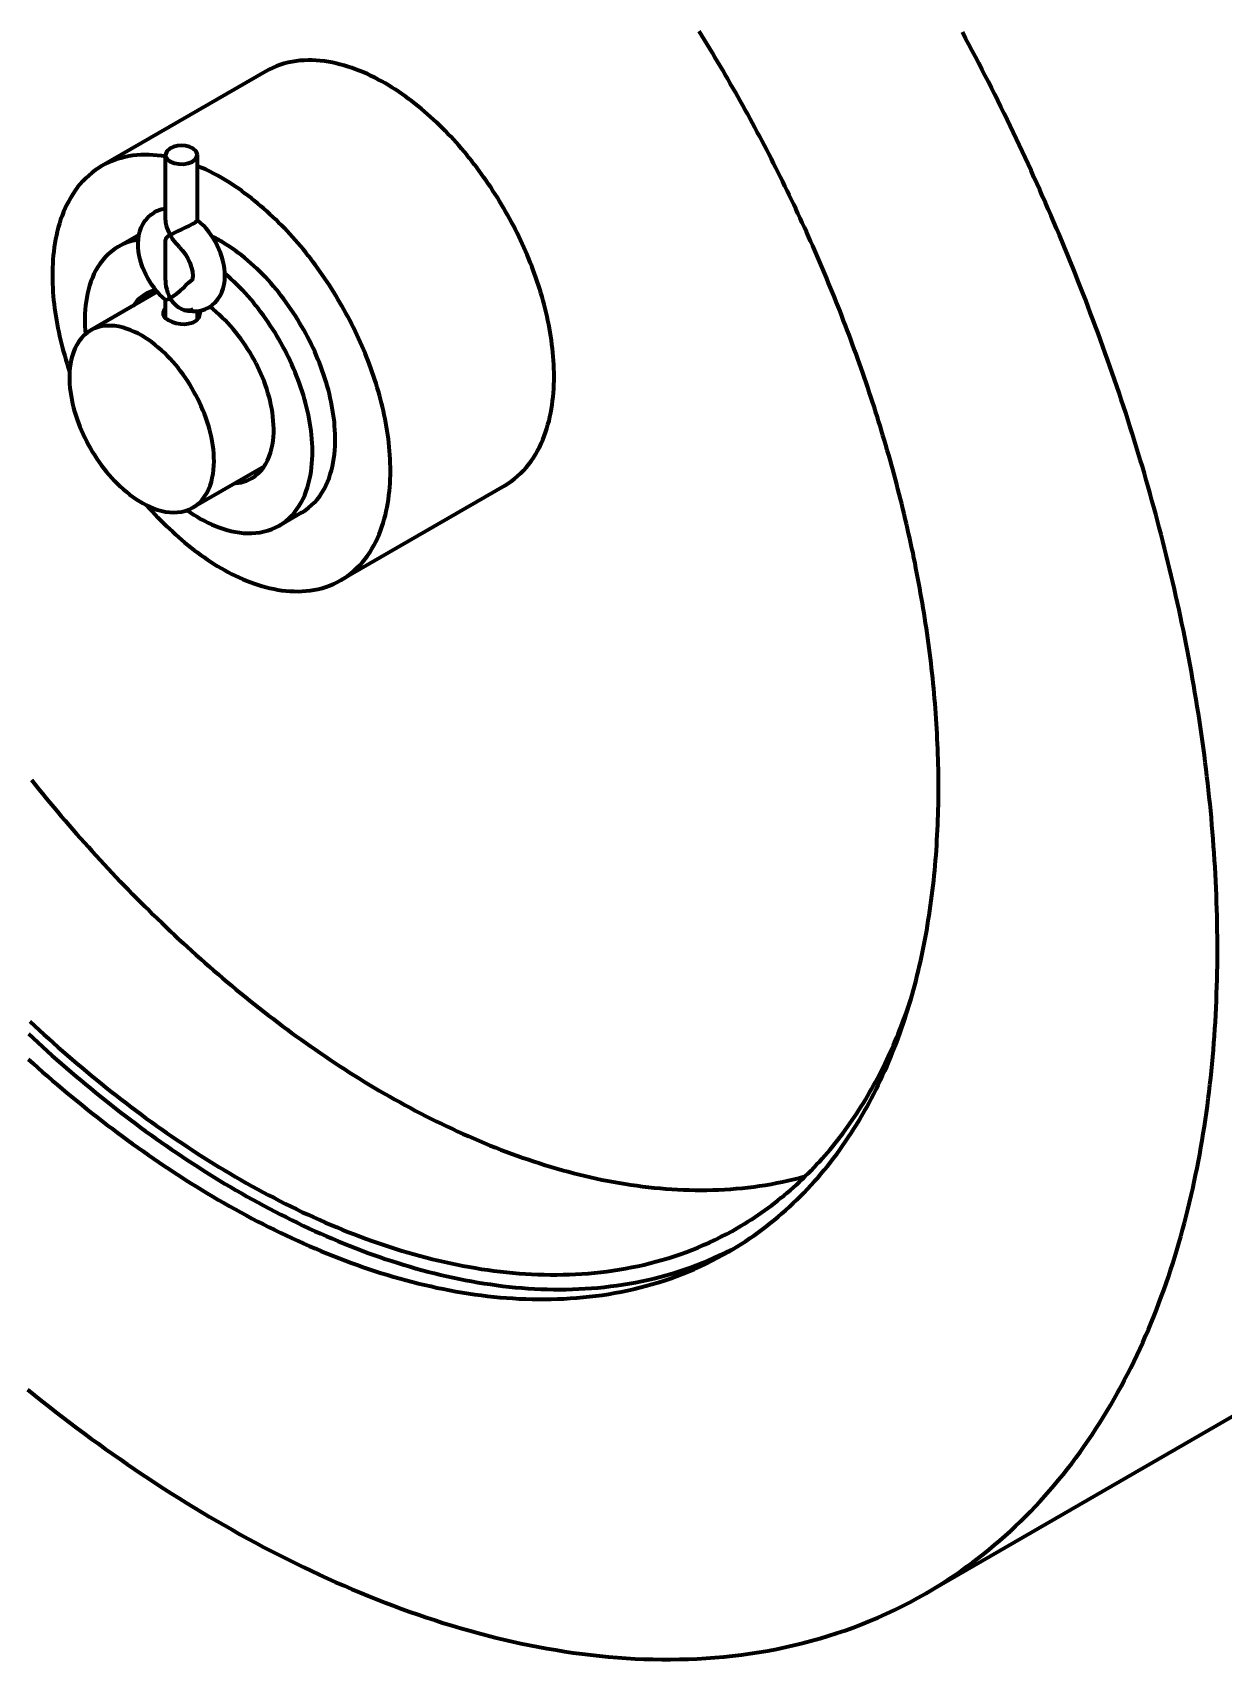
# Model space of a CAD drawing. Header units: millimetres. Extents: x 0 to 2382, y 0 to 420.
# Drawn here: x 293.35 to 308.15, y 57.89 to 78.1 of the extents above; entities that cross this region are included whole.
import ezdxf

# ---------------------------------------------------------------- set-up
doc = ezdxf.new("R2010")
doc.units = ezdxf.units.MM
doc.layers.add('01-VISIBLE', color=7, linetype='CONTINUOUS', lineweight=70)

msp = doc.modelspace()

# ---------------------------------------------------------------- linework, layer by layer
at = {"layer": '01-VISIBLE'}
for p, q in [((296.247, 77.614), (294.214, 76.44)), ((295.004, 75.767), (295.004, 76.579)), ((295.404, 75.767), (295.404, 76.579)), ((294.676, 75.587), (294.416, 75.437)), ((295.004, 75.022), (295.004, 75.524)), ((294.903, 74.876), (294.074, 74.397)), ((295.004, 74.553), (295.004, 74.778)), ((295.404, 74.538), (295.404, 74.637)), ((296.231, 72.709), (295.344, 72.197)), ((299.217, 72.47), (297.184, 71.296)), ((296.699, 72.136), (296.416, 71.973)), ((308.691, 61.162), (304.449, 58.713))]:
    msp.add_line(p, q, dxfattribs=at)
for points in [[(301.999, 62.956), (302.053, 62.988), (302.107, 63.021), (302.16, 63.054), (302.213, 63.089), (302.265, 63.124), (302.316, 63.159), (302.368, 63.196), (302.418, 63.233), (302.468, 63.271), (302.518, 63.31), (302.567, 63.35), (302.615, 63.39), (302.663, 63.431), (302.71, 63.472), (302.756, 63.515), (302.802, 63.558), (302.848, 63.601), (302.892, 63.645), (302.936, 63.69), (302.98, 63.736), (303.023, 63.782), (303.065, 63.828), (303.107, 63.876), (303.147, 63.923), (303.188, 63.972), (303.227, 64.02), (303.266, 64.07), (303.305, 64.12), (303.343, 64.17), (303.38, 64.221), (303.416, 64.272), (303.452, 64.324), (303.487, 64.376), (303.522, 64.428), (303.556, 64.481), (303.589, 64.534), (303.621, 64.588), (303.653, 64.642), (303.685, 64.697), (303.716, 64.752), (303.746, 64.807), (303.775, 64.862), (303.804, 64.918), (303.833, 64.974), (303.86, 65.031), (303.888, 65.087), (303.914, 65.144), (303.94, 65.202), (303.966, 65.259), (303.99, 65.317), (304.015, 65.375), (304.038, 65.433), (304.061, 65.492), (304.084, 65.55), (304.106, 65.609), (304.127, 65.668), (304.148, 65.728), (304.169, 65.787), (304.189, 65.847), (304.208, 65.907), (304.227, 65.967), (304.245, 66.027), (304.263, 66.087), (304.28, 66.148), (304.297, 66.208), (304.313, 66.269), (304.329, 66.33), (304.344, 66.391), (304.359, 66.452), (304.373, 66.513), (304.387, 66.574), (304.4, 66.636), (304.413, 66.697), (304.426, 66.759), (304.438, 66.821), (304.449, 66.883), (304.461, 66.945), (304.471, 67.006), (304.481, 67.069), (304.491, 67.131), (304.501, 67.193), (304.51, 67.255), (304.518, 67.317), (304.526, 67.38), (304.534, 67.442), (304.541, 67.505), (304.548, 67.567), (304.555, 67.63), (304.561, 67.692), (304.567, 67.755), (304.572, 67.817), (304.577, 67.88), (304.581, 67.943), (304.586, 68.006), (304.589, 68.068), (304.593, 68.131), (304.596, 68.194), (304.599, 68.257), (304.601, 68.32), (304.603, 68.382), (304.605, 68.445), (304.606, 68.508), (304.607, 68.571), (304.608, 68.634), (304.608, 68.697), (304.608, 68.76), (304.608, 68.823), (304.607, 68.885), (304.606, 68.948), (304.605, 69.011), (304.603, 69.074), (304.601, 69.137), (304.599, 69.2), (304.596, 69.263), (304.593, 69.325), (304.59, 69.388), (304.587, 69.451), (304.583, 69.514), (304.579, 69.576), (304.574, 69.639), (304.57, 69.702), (304.565, 69.765), (304.559, 69.827), (304.554, 69.89), (304.548, 69.952), (304.542, 70.015), (304.536, 70.078), (304.529, 70.14), (304.522, 70.203), (304.515, 70.265), (304.507, 70.327), (304.499, 70.39), (304.491, 70.452), (304.483, 70.515), (304.475, 70.577), (304.466, 70.639), (304.457, 70.701), (304.447, 70.764), (304.438, 70.826), (304.428, 70.888), (304.418, 70.95), (304.407, 71.012), (304.397, 71.074), (304.386, 71.136), (304.375, 71.198), (304.364, 71.26), (304.352, 71.321), (304.34, 71.383), (304.328, 71.445), (304.316, 71.506), (304.303, 71.568), (304.291, 71.63), (304.278, 71.691), (304.264, 71.753), (304.251, 71.814), (304.237, 71.875), (304.224, 71.937), (304.209, 71.998), (304.195, 72.059), (304.18, 72.12), (304.166, 72.182), (304.151, 72.243), (304.136, 72.304), (304.12, 72.365), (304.104, 72.426), (304.089, 72.486), (304.072, 72.547), (304.056, 72.608), (304.04, 72.669), (304.023, 72.729), (304.006, 72.79), (303.989, 72.85), (303.972, 72.911), (303.954, 72.971), (303.936, 73.031), (303.918, 73.092), (303.9, 73.152), (303.882, 73.212), (303.863, 73.272), (303.845, 73.332), (303.826, 73.392), (303.807, 73.452), (303.787, 73.512), (303.768, 73.572), (303.748, 73.631), (303.728, 73.691), (303.708, 73.751), (303.688, 73.81), (303.667, 73.87), (303.646, 73.929), (303.626, 73.988), (303.605, 74.047), (303.583, 74.107), (303.562, 74.166), (303.54, 74.225), (303.518, 74.284), (303.496, 74.343), (303.474, 74.402), (303.452, 74.46), (303.429, 74.519), (303.407, 74.578), (303.384, 74.636), (303.361, 74.695), (303.337, 74.753), (303.314, 74.811), (303.29, 74.87), (303.267, 74.928), (303.243, 74.986), (303.219, 75.044), (303.194, 75.102), (303.17, 75.16), (303.145, 75.218), (303.12, 75.276), (303.095, 75.333), (303.07, 75.391), (303.045, 75.448), (303.019, 75.506), (302.993, 75.563), (302.968, 75.621), (302.941, 75.678), (302.915, 75.735), (302.889, 75.792), (302.862, 75.849), (302.836, 75.906), (302.809, 75.963), (302.782, 76.02), (302.754, 76.076), (302.727, 76.133), (302.7, 76.189), (302.672, 76.246), (302.644, 76.302), (302.616, 76.359), (302.588, 76.415), (302.559, 76.471), (302.531, 76.527), (302.502, 76.583), (302.473, 76.639), (302.444, 76.694), (302.415, 76.75), (302.386, 76.806), (302.356, 76.861), (302.327, 76.917), (302.297, 76.972), (302.267, 77.027), (302.237, 77.083), (302.206, 77.138), (302.176, 77.193), (302.145, 77.248), (302.114, 77.302), (302.084, 77.357), (302.052, 77.412), (302.021, 77.466), (301.99, 77.521), (301.958, 77.575), (301.927, 77.63), (301.895, 77.684), (301.863, 77.738), (301.83, 77.792), (301.798, 77.846), (301.766, 77.9), (301.733, 77.953), (301.7, 78.007), (301.667, 78.061), (301.634, 78.114)], [(304.449, 58.713), (304.524, 58.757), (304.599, 58.802), (304.673, 58.849), (304.746, 58.897), (304.818, 58.945), (304.89, 58.995), (304.961, 59.046), (305.031, 59.098), (305.101, 59.15), (305.17, 59.204), (305.238, 59.259), (305.305, 59.315), (305.371, 59.372), (305.437, 59.43), (305.501, 59.488), (305.565, 59.548), (305.628, 59.608), (305.69, 59.67), (305.751, 59.732), (305.812, 59.795), (305.871, 59.859), (305.93, 59.924), (305.987, 59.99), (306.044, 60.056), (306.1, 60.123), (306.155, 60.191), (306.209, 60.259), (306.263, 60.328), (306.315, 60.398), (306.367, 60.469), (306.417, 60.54), (306.467, 60.612), (306.516, 60.684), (306.564, 60.757), (306.611, 60.831), (306.657, 60.905), (306.703, 60.979), (306.747, 61.054), (306.791, 61.13), (306.833, 61.206), (306.875, 61.283), (306.916, 61.36), (306.957, 61.437), (306.996, 61.515), (307.035, 61.594), (307.072, 61.673), (307.109, 61.752), (307.145, 61.831), (307.18, 61.911), (307.215, 61.991), (307.249, 62.072), (307.282, 62.153), (307.314, 62.234), (307.345, 62.316), (307.376, 62.397), (307.405, 62.479), (307.434, 62.562), (307.463, 62.644), (307.49, 62.727), (307.517, 62.81), (307.543, 62.894), (307.569, 62.977), (307.593, 63.061), (307.617, 63.145), (307.641, 63.229), (307.663, 63.314), (307.685, 63.398), (307.706, 63.483), (307.727, 63.568), (307.747, 63.653), (307.766, 63.738), (307.785, 63.823), (307.802, 63.909), (307.82, 63.994), (307.836, 64.08), (307.853, 64.166), (307.868, 64.252), (307.883, 64.338), (307.897, 64.424), (307.911, 64.51), (307.924, 64.597), (307.936, 64.683), (307.948, 64.77), (307.959, 64.856), (307.97, 64.943), (307.98, 65.03), (307.99, 65.117), (307.999, 65.203), (308.007, 65.29), (308.015, 65.377), (308.023, 65.464), (308.029, 65.551), (308.036, 65.638), (308.042, 65.726), (308.047, 65.813), (308.052, 65.9), (308.056, 65.987), (308.06, 66.074), (308.063, 66.162), (308.066, 66.249), (308.068, 66.336), (308.07, 66.424), (308.072, 66.511), (308.073, 66.598), (308.073, 66.686), (308.073, 66.773), (308.072, 66.86), (308.071, 66.948), (308.07, 67.035), (308.068, 67.122), (308.066, 67.21), (308.063, 67.297), (308.06, 67.384), (308.056, 67.471), (308.052, 67.559), (308.048, 67.646), (308.043, 67.733), (308.038, 67.82), (308.032, 67.907), (308.026, 67.994), (308.02, 68.082), (308.013, 68.169), (308.005, 68.256), (307.998, 68.343), (307.989, 68.43), (307.981, 68.516), (307.972, 68.603), (307.963, 68.69), (307.953, 68.777), (307.943, 68.864), (307.933, 68.95), (307.922, 69.037), (307.911, 69.124), (307.899, 69.21), (307.887, 69.297), (307.875, 69.383), (307.863, 69.47), (307.85, 69.556), (307.836, 69.642), (307.823, 69.729), (307.809, 69.815), (307.794, 69.901), (307.779, 69.987), (307.764, 70.073), (307.749, 70.159), (307.733, 70.245), (307.717, 70.331), (307.701, 70.417), (307.684, 70.502), (307.667, 70.588), (307.65, 70.674), (307.632, 70.759), (307.614, 70.845), (307.596, 70.93), (307.577, 71.015), (307.558, 71.101), (307.539, 71.186), (307.519, 71.271), (307.499, 71.356), (307.479, 71.441), (307.458, 71.526), (307.438, 71.61), (307.417, 71.695), (307.395, 71.78), (307.373, 71.864), (307.351, 71.949), (307.329, 72.033), (307.306, 72.118), (307.283, 72.202), (307.26, 72.286), (307.237, 72.37), (307.213, 72.454), (307.189, 72.538), (307.165, 72.622), (307.14, 72.706), (307.115, 72.79), (307.09, 72.873), (307.064, 72.957), (307.039, 73.04), (307.013, 73.124), (306.986, 73.207), (306.96, 73.29), (306.933, 73.373), (306.906, 73.456), (306.878, 73.539), (306.851, 73.622), (306.823, 73.705), (306.795, 73.787), (306.766, 73.87), (306.737, 73.952), (306.708, 74.035), (306.679, 74.117), (306.65, 74.199), (306.62, 74.281), (306.59, 74.363), (306.56, 74.445), (306.529, 74.527), (306.498, 74.609), (306.467, 74.69), (306.436, 74.772), (306.404, 74.853), (306.372, 74.935), (306.34, 75.016), (306.308, 75.097), (306.276, 75.178), (306.243, 75.259), (306.21, 75.34), (306.176, 75.421), (306.143, 75.501), (306.109, 75.582), (306.075, 75.662), (306.041, 75.743), (306.006, 75.823), (305.972, 75.903), (305.937, 75.983), (305.901, 76.063), (305.866, 76.143), (305.83, 76.222), (305.794, 76.302), (305.758, 76.382), (305.722, 76.461), (305.685, 76.54), (305.648, 76.619), (305.611, 76.698), (305.574, 76.777), (305.536, 76.856), (305.498, 76.935), (305.46, 77.014), (305.422, 77.092), (305.384, 77.171), (305.345, 77.249), (305.306, 77.327), (305.267, 77.405), (305.227, 77.483), (305.188, 77.561), (305.148, 77.638), (305.108, 77.716), (305.068, 77.794), (305.027, 77.871), (304.986, 77.948), (304.945, 78.025), (304.904, 78.102)], [(297.732, 77.467), (297.688, 77.492), (297.643, 77.516), (297.599, 77.539), (297.553, 77.561), (297.508, 77.583), (297.461, 77.603), (297.415, 77.622), (297.368, 77.64), (297.32, 77.657), (297.273, 77.673), (297.224, 77.688), (297.176, 77.701), (297.127, 77.713), (297.078, 77.724), (297.028, 77.733), (296.978, 77.741), (296.928, 77.746), (296.878, 77.751), (296.827, 77.753), (296.777, 77.753), (296.727, 77.752), (296.676, 77.748), (296.626, 77.742), (296.577, 77.734), (296.527, 77.724), (296.478, 77.712), (296.43, 77.697), (296.383, 77.68), (296.336, 77.66), (296.291, 77.638), (296.247, 77.614)], [(299.217, 72.47), (299.259, 72.496), (299.301, 72.525), (299.341, 72.555), (299.379, 72.587), (299.416, 72.621), (299.451, 72.657), (299.485, 72.695), (299.516, 72.734), (299.546, 72.774), (299.575, 72.816), (299.601, 72.858), (299.626, 72.902), (299.649, 72.946), (299.671, 72.992), (299.691, 73.038), (299.709, 73.085), (299.726, 73.132), (299.742, 73.18), (299.756, 73.228), (299.769, 73.277), (299.78, 73.325), (299.79, 73.375), (299.799, 73.424), (299.807, 73.474), (299.814, 73.524), (299.819, 73.573), (299.824, 73.624), (299.827, 73.674), (299.83, 73.724), (299.831, 73.774), (299.832, 73.824), (299.831, 73.875), (299.83, 73.925), (299.828, 73.975), (299.825, 74.025), (299.821, 74.075), (299.817, 74.125), (299.812, 74.175), (299.806, 74.225), (299.799, 74.275), (299.792, 74.325), (299.783, 74.374), (299.775, 74.424), (299.765, 74.473), (299.755, 74.522), (299.744, 74.571), (299.733, 74.62), (299.721, 74.669), (299.709, 74.718), (299.696, 74.766), (299.682, 74.815), (299.668, 74.863), (299.653, 74.911), (299.638, 74.959), (299.622, 75.006), (299.606, 75.054), (299.589, 75.101), (299.572, 75.148), (299.554, 75.195), (299.535, 75.242), (299.517, 75.289), (299.497, 75.335), (299.478, 75.381), (299.457, 75.427), (299.437, 75.473), (299.416, 75.519), (299.394, 75.564), (299.372, 75.609), (299.349, 75.654), (299.326, 75.699), (299.303, 75.743), (299.279, 75.788), (299.255, 75.832), (299.23, 75.875), (299.205, 75.919), (299.18, 75.962), (299.154, 76.005), (299.127, 76.048), (299.101, 76.09), (299.073, 76.133), (299.046, 76.175), (299.018, 76.216), (298.989, 76.258), (298.961, 76.299), (298.931, 76.34), (298.902, 76.38), (298.872, 76.421), (298.841, 76.46), (298.81, 76.5), (298.779, 76.539), (298.747, 76.578), (298.715, 76.617), (298.682, 76.655), (298.649, 76.693), (298.616, 76.731), (298.582, 76.768), (298.548, 76.805), (298.514, 76.841), (298.479, 76.877), (298.443, 76.913), (298.407, 76.948), (298.371, 76.983), (298.334, 77.017), (298.297, 77.051), (298.26, 77.084), (298.222, 77.117), (298.183, 77.15), (298.144, 77.181), (298.105, 77.213), (298.065, 77.244), (298.025, 77.274), (297.985, 77.303), (297.943, 77.332), (297.902, 77.361), (297.86, 77.388), (297.818, 77.415), (297.775, 77.442), (297.732, 77.467)], [(295.004, 76.558), (294.953, 76.566), (294.903, 76.572), (294.852, 76.576), (294.801, 76.579), (294.75, 76.58), (294.699, 76.578), (294.648, 76.575), (294.598, 76.569), (294.547, 76.561), (294.497, 76.551), (294.448, 76.539), (294.399, 76.524), (294.351, 76.506), (294.304, 76.487), (294.258, 76.465), (294.214, 76.44)], [(295.404, 76.579), (295.387, 76.626), (295.349, 76.659), (295.303, 76.679), (295.254, 76.691), (295.204, 76.695), (295.153, 76.691), (295.104, 76.679), (295.058, 76.659), (295.021, 76.626), (295.004, 76.579)], [(295.004, 76.579), (295.006, 76.562), (295.012, 76.545), (295.022, 76.531), (295.034, 76.518), (295.047, 76.507), (295.062, 76.497)], [(295.062, 76.497), (295.115, 76.476), (295.171, 76.465), (295.228, 76.464), (295.284, 76.473), (295.337, 76.493), (295.383, 76.527), (295.404, 76.579)], [(294.214, 76.44), (294.171, 76.414), (294.129, 76.386), (294.089, 76.355), (294.05, 76.322), (294.013, 76.288), (293.978, 76.252), (293.944, 76.214), (293.912, 76.175), (293.882, 76.134), (293.854, 76.092), (293.827, 76.049), (293.802, 76.005), (293.779, 75.961), (293.758, 75.915), (293.738, 75.869), (293.719, 75.821), (293.702, 75.774), (293.687, 75.726), (293.673, 75.677), (293.66, 75.628), (293.649, 75.579), (293.639, 75.53), (293.63, 75.48), (293.622, 75.43), (293.616, 75.38), (293.61, 75.33), (293.606, 75.279), (293.603, 75.229), (293.6, 75.178), (293.599, 75.128), (293.599, 75.077), (293.599, 75.027), (293.6, 74.976), (293.603, 74.926), (293.606, 74.875), (293.61, 74.825), (293.614, 74.775), (293.62, 74.725), (293.626, 74.674), (293.633, 74.624), (293.64, 74.574), (293.649, 74.525), (293.658, 74.475), (293.667, 74.425), (293.678, 74.376), (293.689, 74.326), (293.7, 74.277), (293.712, 74.228), (293.725, 74.179), (293.738, 74.131), (293.752, 74.082), (293.766, 74.034), (293.781, 73.985), (293.797, 73.937), (293.813, 73.889)], [(295.699, 76.293), (295.651, 76.32), (295.602, 76.346), (295.554, 76.371), (295.504, 76.395), (295.454, 76.418), (295.404, 76.44)], [(297.184, 71.296), (297.226, 71.322), (297.268, 71.351), (297.308, 71.381), (297.346, 71.414), (297.383, 71.448), (297.418, 71.484), (297.452, 71.521), (297.484, 71.56), (297.514, 71.6), (297.542, 71.642), (297.568, 71.685), (297.593, 71.728), (297.616, 71.773), (297.638, 71.818), (297.658, 71.864), (297.676, 71.911), (297.693, 71.958), (297.709, 72.006), (297.723, 72.054), (297.736, 72.103), (297.747, 72.152), (297.757, 72.201), (297.766, 72.25), (297.774, 72.3), (297.781, 72.35), (297.786, 72.4), (297.791, 72.45), (297.794, 72.5), (297.797, 72.55), (297.798, 72.6), (297.799, 72.651), (297.798, 72.701), (297.797, 72.751), (297.795, 72.801), (297.792, 72.851), (297.788, 72.902), (297.784, 72.952), (297.779, 73.002), (297.773, 73.051), (297.766, 73.101), (297.759, 73.151), (297.75, 73.2), (297.742, 73.25), (297.732, 73.299), (297.722, 73.349), (297.712, 73.398), (297.7, 73.447), (297.688, 73.495), (297.676, 73.544), (297.663, 73.593), (297.649, 73.641), (297.635, 73.689), (297.62, 73.737), (297.605, 73.785), (297.589, 73.833), (297.573, 73.88), (297.556, 73.928), (297.539, 73.975), (297.521, 74.022), (297.503, 74.068), (297.484, 74.115), (297.464, 74.161), (297.445, 74.208), (297.424, 74.254), (297.404, 74.299), (297.383, 74.345), (297.361, 74.39), (297.339, 74.436), (297.316, 74.48), (297.294, 74.525), (297.27, 74.57), (297.246, 74.614), (297.222, 74.658), (297.197, 74.702), (297.172, 74.745), (297.147, 74.788), (297.121, 74.831), (297.095, 74.874), (297.068, 74.917), (297.041, 74.959), (297.013, 75.001), (296.985, 75.043), (296.956, 75.084), (296.928, 75.125), (296.898, 75.166), (296.869, 75.207), (296.839, 75.247), (296.808, 75.287), (296.777, 75.326), (296.746, 75.366), (296.714, 75.405), (296.682, 75.443), (296.649, 75.482), (296.617, 75.519), (296.583, 75.557), (296.549, 75.594), (296.515, 75.631), (296.481, 75.667), (296.446, 75.704), (296.41, 75.739), (296.374, 75.774), (296.338, 75.809), (296.301, 75.843), (296.264, 75.877), (296.227, 75.911), (296.189, 75.943), (296.15, 75.976), (296.111, 76.008), (296.072, 76.039), (296.032, 76.07), (295.992, 76.1), (295.952, 76.13), (295.911, 76.159), (295.869, 76.187), (295.827, 76.215), (295.785, 76.242), (295.742, 76.268), (295.699, 76.293)], [(295.004, 74.777), (294.967, 74.81), (294.931, 74.846), (294.897, 74.883), (294.866, 74.922), (294.836, 74.962), (294.808, 75.004), (294.783, 75.048), (294.759, 75.092), (294.738, 75.138), (294.719, 75.184), (294.703, 75.232), (294.689, 75.28), (294.678, 75.329), (294.67, 75.378), (294.665, 75.428), (294.664, 75.479), (294.667, 75.529), (294.674, 75.578), (294.686, 75.627), (294.703, 75.675), (294.725, 75.72), (294.752, 75.762), (294.785, 75.8), (294.822, 75.834), (294.864, 75.862)], [(295.004, 75.908), (294.979, 75.904), (294.955, 75.899), (294.931, 75.892), (294.908, 75.883), (294.885, 75.873), (294.864, 75.862)], [(295.004, 75.767), (295.006, 75.734), (295.012, 75.702), (295.021, 75.671), (295.033, 75.641), (295.047, 75.612), (295.062, 75.583)], [(295.345, 75.722), (295.356, 75.728), (295.366, 75.735), (295.377, 75.742), (295.387, 75.749), (295.397, 75.757), (295.404, 75.767)], [(295.404, 75.767), (295.404, 75.767), (295.404, 75.767), (295.403, 75.768), (295.403, 75.768), (295.403, 75.768), (295.403, 75.768)], [(295.544, 74.684), (295.585, 74.712), (295.623, 74.745), (295.655, 74.784), (295.682, 74.826), (295.704, 74.871), (295.721, 74.918), (295.733, 74.967), (295.74, 75.016), (295.743, 75.066), (295.742, 75.117), (295.737, 75.167), (295.729, 75.216), (295.718, 75.265), (295.704, 75.313), (295.688, 75.361), (295.669, 75.407), (295.648, 75.453), (295.625, 75.497), (295.599, 75.541), (295.572, 75.582), (295.542, 75.623), (295.511, 75.662), (295.477, 75.699), (295.441, 75.735), (295.404, 75.768)], [(295.062, 75.583), (295.05, 75.576), (295.038, 75.568), (295.027, 75.559), (295.016, 75.549), (295.008, 75.538), (295.004, 75.524)], [(295.345, 75.722), (295.299, 75.697), (295.252, 75.674), (295.204, 75.652), (295.156, 75.63), (295.109, 75.607), (295.062, 75.583)], [(295.179, 75.432), (295.157, 75.455), (295.136, 75.479), (295.116, 75.504), (295.097, 75.529), (295.079, 75.556), (295.062, 75.583)], [(294.416, 75.437), (294.373, 75.41), (294.332, 75.38), (294.293, 75.346), (294.257, 75.31), (294.224, 75.272), (294.193, 75.231), (294.165, 75.189), (294.139, 75.145), (294.116, 75.099), (294.096, 75.053), (294.077, 75.005), (294.061, 74.957), (294.047, 74.907), (294.036, 74.858), (294.026, 74.808), (294.018, 74.758), (294.011, 74.707), (294.007, 74.656), (294.003, 74.605), (294.002, 74.554), (294.002, 74.503), (294.003, 74.452), (294.005, 74.402), (294.009, 74.351)], [(294.667, 75.523), (294.623, 75.515), (294.58, 75.505), (294.537, 75.492), (294.495, 75.476), (294.455, 75.458), (294.416, 75.437)], [(295.064, 75.516), (295.064, 75.516), (295.064, 75.516), (295.064, 75.516), (295.064, 75.516), (295.064, 75.516), (295.064, 75.516)], [(295.179, 75.432), (295.213, 75.394), (295.244, 75.354), (295.271, 75.311), (295.294, 75.266), (295.314, 75.22), (295.329, 75.171), (295.34, 75.122), (295.343, 75.071), (295.334, 75.022)], [(295.184, 75.427), (295.221, 75.385), (295.254, 75.339), (295.282, 75.291), (295.306, 75.24), (295.325, 75.187), (295.338, 75.133), (295.343, 75.077), (295.334, 75.022)], [(295.699, 75.501), (295.68, 75.512), (295.662, 75.522), (295.643, 75.532), (295.624, 75.542), (295.605, 75.552), (295.586, 75.561)], [(296.699, 72.136), (296.741, 72.163), (296.782, 72.193), (296.82, 72.226), (296.856, 72.262), (296.889, 72.3), (296.92, 72.34), (296.948, 72.382), (296.974, 72.426), (296.997, 72.471), (297.017, 72.517), (297.036, 72.564), (297.052, 72.612), (297.066, 72.66), (297.078, 72.709), (297.088, 72.759), (297.096, 72.809), (297.102, 72.859), (297.107, 72.909), (297.111, 72.96), (297.112, 73.01), (297.113, 73.061), (297.112, 73.111), (297.11, 73.162), (297.106, 73.212), (297.102, 73.262), (297.096, 73.313), (297.089, 73.363), (297.081, 73.413), (297.072, 73.462), (297.063, 73.512), (297.052, 73.561), (297.04, 73.611), (297.028, 73.659), (297.014, 73.708), (297, 73.757), (296.985, 73.805), (296.969, 73.853), (296.952, 73.901), (296.935, 73.948), (296.917, 73.995), (296.898, 74.042), (296.878, 74.089), (296.858, 74.135), (296.837, 74.181), (296.815, 74.226), (296.793, 74.272), (296.769, 74.317), (296.746, 74.361), (296.721, 74.406), (296.696, 74.45), (296.671, 74.493), (296.644, 74.536), (296.618, 74.579), (296.59, 74.621), (296.562, 74.663), (296.533, 74.705), (296.504, 74.746), (296.474, 74.787), (296.443, 74.827), (296.412, 74.867), (296.38, 74.906), (296.348, 74.945), (296.314, 74.983), (296.281, 75.02), (296.246, 75.058), (296.212, 75.094), (296.176, 75.13), (296.14, 75.165), (296.103, 75.2), (296.065, 75.234), (296.027, 75.267), (295.989, 75.299), (295.949, 75.331), (295.909, 75.362), (295.868, 75.392), (295.827, 75.421), (295.785, 75.449), (295.742, 75.475), (295.699, 75.501)], [(295.004, 75.022), (295.005, 74.983), (295.01, 74.944), (295.019, 74.907), (295.03, 74.869), (295.044, 74.834), (295.062, 74.799)], [(295.062, 74.799), (295.105, 74.827), (295.146, 74.857), (295.185, 74.889), (295.222, 74.923), (295.259, 74.958), (295.296, 74.993), (295.335, 75.025)], [(295.334, 75.022), (295.335, 75.024), (295.337, 75.025), (295.338, 75.026), (295.34, 75.028), (295.341, 75.029), (295.343, 75.03)], [(296.416, 71.973), (296.459, 72), (296.499, 72.03), (296.538, 72.063), (296.573, 72.099), (296.607, 72.137), (296.637, 72.177), (296.665, 72.219), (296.691, 72.263), (296.714, 72.308), (296.735, 72.354), (296.753, 72.401), (296.769, 72.449), (296.783, 72.498), (296.795, 72.547), (296.805, 72.596), (296.813, 72.646), (296.82, 72.696), (296.824, 72.747), (296.828, 72.797), (296.83, 72.848), (296.83, 72.898), (296.829, 72.949), (296.827, 72.999), (296.823, 73.05), (296.819, 73.1), (296.813, 73.15), (296.806, 73.2), (296.798, 73.25), (296.789, 73.3), (296.78, 73.35), (296.769, 73.399), (296.757, 73.448), (296.744, 73.497), (296.731, 73.546), (296.717, 73.595), (296.702, 73.643), (296.686, 73.691), (296.669, 73.739), (296.651, 73.786), (296.633, 73.833), (296.614, 73.88), (296.595, 73.927), (296.574, 73.973), (296.553, 74.019), (296.531, 74.065), (296.509, 74.11), (296.486, 74.155), (296.462, 74.2), (296.438, 74.244), (296.413, 74.288), (296.387, 74.331), (296.361, 74.375), (296.334, 74.417), (296.306, 74.46), (296.278, 74.502), (296.249, 74.543), (296.22, 74.584), (296.19, 74.625), (296.159, 74.665), (296.128, 74.705), (296.096, 74.744), (296.063, 74.783), (296.03, 74.821), (295.996, 74.859), (295.962, 74.896), (295.927, 74.932), (295.891, 74.968), (295.855, 75.004), (295.818, 75.038), (295.781, 75.072), (295.742, 75.105)], [(294.756, 74.848), (294.725, 74.829), (294.697, 74.807), (294.67, 74.784), (294.645, 74.758), (294.622, 74.73), (294.601, 74.701)], [(294.885, 74.898), (294.862, 74.892), (294.84, 74.886), (294.818, 74.878), (294.797, 74.869), (294.776, 74.859), (294.756, 74.848)], [(294.897, 74.883), (294.895, 74.88), (294.892, 74.877), (294.89, 74.874), (294.888, 74.871), (294.886, 74.867), (294.884, 74.864)], [(294.897, 74.883), (294.895, 74.88), (294.892, 74.877), (294.89, 74.874), (294.888, 74.871), (294.886, 74.867), (294.884, 74.864)], [(295.004, 74.777), (295.015, 74.777), (295.025, 74.78), (295.034, 74.785), (295.044, 74.789), (295.053, 74.794), (295.062, 74.799)], [(295.004, 74.779), (295.004, 74.778), (295.004, 74.778), (295.004, 74.778), (295.004, 74.777), (295.004, 74.777), (295.004, 74.777)], [(295.237, 74.651), (295.2, 74.665), (295.166, 74.684), (295.135, 74.708), (295.108, 74.736), (295.083, 74.766), (295.062, 74.799)], [(295.004, 74.669), (294.996, 74.661), (294.989, 74.652), (294.983, 74.643), (294.978, 74.633), (294.975, 74.622), (294.974, 74.611)], [(294.974, 74.611), (294.977, 74.592), (294.985, 74.575), (294.996, 74.56), (295.01, 74.547), (295.025, 74.536), (295.041, 74.526)], [(295.041, 74.526), (295.088, 74.504), (295.138, 74.488), (295.189, 74.48), (295.241, 74.477), (295.292, 74.482), (295.342, 74.497), (295.387, 74.522), (295.421, 74.561), (295.434, 74.611)], [(295.237, 74.651), (295.288, 74.64), (295.341, 74.635), (295.394, 74.636), (295.446, 74.645), (295.496, 74.661), (295.544, 74.684)], [(295.345, 74.66), (295.328, 74.652), (295.31, 74.647), (295.292, 74.645), (295.273, 74.645), (295.255, 74.647), (295.237, 74.651)], [(295.434, 74.611), (295.434, 74.616), (295.433, 74.621), (295.432, 74.626), (295.432, 74.631), (295.43, 74.636), (295.429, 74.641)], [(296.076, 72.562), (296.118, 72.59), (296.157, 72.622), (296.192, 72.658), (296.223, 72.697), (296.25, 72.74), (296.273, 72.784), (296.293, 72.831), (296.31, 72.878), (296.323, 72.927), (296.333, 72.976), (296.341, 73.026), (296.346, 73.076), (296.349, 73.126), (296.349, 73.177), (296.348, 73.227), (296.344, 73.277), (296.339, 73.327), (296.333, 73.377), (296.324, 73.427), (296.315, 73.476), (296.303, 73.526), (296.291, 73.574), (296.277, 73.623), (296.262, 73.671), (296.246, 73.719), (296.229, 73.766), (296.21, 73.813), (296.19, 73.859), (296.17, 73.905), (296.148, 73.95), (296.125, 73.995), (296.102, 74.04), (296.077, 74.084), (296.052, 74.127), (296.025, 74.17), (295.997, 74.212), (295.969, 74.254), (295.94, 74.295), (295.909, 74.335), (295.878, 74.374), (295.846, 74.413), (295.813, 74.451), (295.779, 74.488), (295.744, 74.525), (295.708, 74.56), (295.671, 74.594), (295.633, 74.627), (295.595, 74.66), (295.555, 74.691)], [(294.074, 74.397), (294.032, 74.369), (293.994, 74.337), (293.959, 74.301), (293.929, 74.261), (293.902, 74.219), (293.88, 74.174), (293.861, 74.128), (293.845, 74.08), (293.833, 74.031), (293.823, 73.982), (293.817, 73.933), (293.813, 73.883), (293.811, 73.833), (293.811, 73.783), (293.813, 73.733), (293.818, 73.683), (293.823, 73.633), (293.831, 73.584), (293.84, 73.535), (293.851, 73.486), (293.863, 73.437), (293.876, 73.389), (293.891, 73.341), (293.907, 73.293), (293.924, 73.246), (293.942, 73.2), (293.961, 73.154), (293.982, 73.108), (294.003, 73.063), (294.026, 73.018), (294.049, 72.974), (294.074, 72.93), (294.099, 72.887), (294.126, 72.845), (294.153, 72.803), (294.182, 72.762), (294.211, 72.721), (294.241, 72.681), (294.273, 72.642), (294.305, 72.604), (294.338, 72.566), (294.372, 72.53), (294.407, 72.494), (294.443, 72.459), (294.48, 72.426), (294.518, 72.393), (294.557, 72.362), (294.598, 72.332), (294.639, 72.303), (294.681, 72.276), (294.724, 72.251), (294.768, 72.228), (294.813, 72.206), (294.86, 72.187), (294.907, 72.171), (294.955, 72.157), (295.004, 72.147), (295.054, 72.14), (295.104, 72.137), (295.154, 72.139), (295.203, 72.146), (295.252, 72.157), (295.299, 72.175), (295.344, 72.197)], [(294.709, 74.334), (294.664, 74.358), (294.617, 74.381), (294.57, 74.401), (294.522, 74.419), (294.473, 74.434), (294.423, 74.445), (294.372, 74.453), (294.32, 74.456), (294.269, 74.455), (294.218, 74.449), (294.168, 74.437), (294.12, 74.42), (294.074, 74.397)], [(295.344, 72.197), (295.386, 72.225), (295.425, 72.258), (295.459, 72.294), (295.49, 72.335), (295.517, 72.378), (295.539, 72.423), (295.558, 72.47), (295.574, 72.519), (295.586, 72.568), (295.595, 72.618), (295.601, 72.668), (295.605, 72.719), (295.607, 72.769), (295.606, 72.82), (295.603, 72.871), (295.599, 72.921), (295.592, 72.971), (295.584, 73.021), (295.575, 73.071), (295.564, 73.121), (295.551, 73.17), (295.537, 73.219), (295.522, 73.267), (295.506, 73.315), (295.488, 73.362), (295.469, 73.409), (295.449, 73.456), (295.428, 73.502), (295.406, 73.548), (295.383, 73.593), (295.358, 73.637), (295.333, 73.681), (295.307, 73.725), (295.28, 73.767), (295.251, 73.81), (295.222, 73.851), (295.192, 73.892), (295.161, 73.932), (295.129, 73.971), (295.096, 74.009), (295.061, 74.047), (295.026, 74.083), (294.99, 74.119), (294.953, 74.154), (294.915, 74.187), (294.876, 74.219), (294.836, 74.25), (294.794, 74.28), (294.752, 74.307), (294.709, 74.334)], [(295.871, 72.501), (295.907, 72.505), (295.942, 72.511), (295.977, 72.52), (296.011, 72.531), (296.044, 72.545), (296.076, 72.562)], [(296.154, 72.665), (296.162, 72.665), (296.17, 72.666), (296.178, 72.667), (296.186, 72.668), (296.194, 72.669), (296.202, 72.67)], [(296.154, 72.665), (296.162, 72.665), (296.17, 72.666), (296.178, 72.667), (296.186, 72.668), (296.194, 72.669), (296.202, 72.67)], [(294.774, 72.225), (294.807, 72.187), (294.841, 72.15), (294.876, 72.112), (294.91, 72.076), (294.946, 72.039), (294.981, 72.004), (295.017, 71.968), (295.053, 71.933), (295.09, 71.899), (295.128, 71.864), (295.165, 71.831), (295.203, 71.798), (295.242, 71.765), (295.281, 71.733), (295.32, 71.701), (295.36, 71.67), (295.401, 71.64), (295.441, 71.61), (295.483, 71.581), (295.524, 71.552), (295.567, 71.524), (295.609, 71.497), (295.652, 71.471), (295.696, 71.445), (295.74, 71.42), (295.784, 71.396), (295.829, 71.373), (295.874, 71.35), (295.92, 71.329), (295.966, 71.309), (296.013, 71.289), (296.06, 71.271), (296.107, 71.254), (296.155, 71.238), (296.204, 71.223), (296.252, 71.209), (296.301, 71.197), (296.351, 71.187), (296.4, 71.178), (296.45, 71.17), (296.501, 71.164), (296.551, 71.16), (296.601, 71.158), (296.652, 71.157), (296.702, 71.159), (296.753, 71.162), (296.803, 71.168), (296.853, 71.176), (296.902, 71.186), (296.951, 71.199), (297, 71.214), (297.047, 71.231), (297.094, 71.25), (297.139, 71.272), (297.184, 71.296)], [(295.272, 72.164), (295.314, 72.135), (295.357, 72.108), (295.4, 72.081), (295.444, 72.056), (295.489, 72.032), (295.535, 72.009), (295.581, 71.988), (295.628, 71.968), (295.676, 71.95), (295.724, 71.933), (295.773, 71.919), (295.822, 71.906), (295.872, 71.896), (295.923, 71.888), (295.973, 71.882), (296.024, 71.88), (296.075, 71.88), (296.126, 71.883), (296.177, 71.889), (296.227, 71.899), (296.276, 71.912), (296.324, 71.929), (296.371, 71.949), (296.416, 71.973)], [(293.338, 68.817), (293.384, 68.76), (293.43, 68.703), (293.476, 68.647), (293.522, 68.591), (293.569, 68.535), (293.616, 68.479), (293.662, 68.423), (293.71, 68.367), (293.757, 68.312), (293.805, 68.257), (293.852, 68.202), (293.9, 68.147), (293.949, 68.092), (293.997, 68.038), (294.046, 67.984), (294.094, 67.93), (294.144, 67.876), (294.193, 67.822), (294.242, 67.768), (294.292, 67.715), (294.342, 67.662), (294.392, 67.609), (294.442, 67.556), (294.493, 67.504), (294.543, 67.451), (294.594, 67.399), (294.645, 67.347), (294.697, 67.295), (294.748, 67.244), (294.8, 67.193), (294.852, 67.142), (294.904, 67.091), (294.957, 67.04), (295.009, 66.99), (295.062, 66.939), (295.115, 66.889), (295.168, 66.84), (295.222, 66.79), (295.275, 66.741), (295.329, 66.692), (295.383, 66.643), (295.438, 66.594), (295.492, 66.546), (295.547, 66.498), (295.602, 66.45), (295.657, 66.402), (295.713, 66.355), (295.768, 66.308), (295.824, 66.261), (295.88, 66.215), (295.936, 66.168), (295.993, 66.122), (296.05, 66.077), (296.107, 66.031), (296.164, 65.986), (296.221, 65.941), (296.279, 65.896), (296.337, 65.852), (296.395, 65.808), (296.453, 65.764), (296.511, 65.72), (296.57, 65.677), (296.629, 65.634), (296.688, 65.592), (296.748, 65.55), (296.807, 65.508), (296.867, 65.466), (296.927, 65.425), (296.987, 65.384), (297.048, 65.343), (297.109, 65.303), (297.169, 65.263), (297.231, 65.223), (297.292, 65.184), (297.354, 65.145), (297.416, 65.107), (297.478, 65.068), (297.54, 65.031), (297.602, 64.993), (297.665, 64.956), (297.728, 64.919), (297.791, 64.883), (297.855, 64.847), (297.919, 64.812), (297.982, 64.777), (298.047, 64.742), (298.111, 64.708), (298.175, 64.674), (298.24, 64.641), (298.305, 64.608), (298.371, 64.575), (298.436, 64.543), (298.502, 64.512), (298.568, 64.481), (298.634, 64.45), (298.7, 64.42), (298.767, 64.391), (298.834, 64.362), (298.901, 64.333), (298.968, 64.305), (299.035, 64.277), (299.103, 64.25), (299.171, 64.224), (299.239, 64.198), (299.307, 64.173), (299.376, 64.148), (299.445, 64.124), (299.514, 64.1), (299.583, 64.077), (299.652, 64.055), (299.722, 64.033), (299.791, 64.012), (299.861, 63.991), (299.932, 63.971), (300.002, 63.952), (300.072, 63.934), (300.143, 63.916), (300.214, 63.899), (300.285, 63.882), (300.356, 63.866), (300.427, 63.851), (300.499, 63.837), (300.57, 63.824), (300.642, 63.811), (300.714, 63.799), (300.786, 63.788), (300.858, 63.778), (300.931, 63.768), (301.003, 63.76), (301.075, 63.752), (301.148, 63.745), (301.221, 63.739), (301.293, 63.734), (301.366, 63.73), (301.439, 63.727), (301.512, 63.724), (301.585, 63.723), (301.657, 63.722), (301.73, 63.723), (301.803, 63.725), (301.876, 63.727), (301.949, 63.731), (302.022, 63.735), (302.094, 63.741), (302.167, 63.748), (302.239, 63.755), (302.312, 63.764), (302.384, 63.774), (302.456, 63.785), (302.528, 63.797), (302.599, 63.811), (302.671, 63.825), (302.742, 63.841), (302.813, 63.857), (302.884, 63.875), (302.954, 63.894)], [(302.111, 63.252), (302.154, 63.278), (302.198, 63.304), (302.241, 63.33), (302.283, 63.357), (302.326, 63.385), (302.368, 63.413), (302.409, 63.442), (302.45, 63.471), (302.491, 63.501), (302.532, 63.531), (302.572, 63.561), (302.612, 63.593), (302.651, 63.624), (302.69, 63.656), (302.729, 63.689), (302.767, 63.722), (302.805, 63.755), (302.843, 63.789), (302.88, 63.823), (302.917, 63.858), (302.953, 63.893), (302.989, 63.929), (303.024, 63.965), (303.06, 64.001), (303.094, 64.038), (303.128, 64.075), (303.162, 64.113), (303.196, 64.15), (303.229, 64.189), (303.261, 64.227), (303.293, 64.266), (303.325, 64.306), (303.357, 64.345), (303.387, 64.385), (303.418, 64.426), (303.448, 64.466), (303.478, 64.507), (303.507, 64.548), (303.536, 64.59), (303.564, 64.632), (303.592, 64.674), (303.62, 64.716), (303.647, 64.759), (303.674, 64.802), (303.7, 64.845), (303.726, 64.888), (303.751, 64.932), (303.776, 64.976), (303.801, 65.02), (303.825, 65.064), (303.849, 65.109), (303.873, 65.153), (303.896, 65.198), (303.919, 65.244), (303.941, 65.289), (303.963, 65.334), (303.984, 65.38), (304.005, 65.426), (304.026, 65.472), (304.047, 65.518), (304.067, 65.565), (304.086, 65.611), (304.105, 65.658), (304.124, 65.705), (304.143, 65.752), (304.161, 65.799), (304.179, 65.846), (304.196, 65.894), (304.213, 65.941), (304.23, 65.989), (304.246, 66.037), (304.262, 66.085)], [(293.319, 65.815), (293.376, 65.762), (293.434, 65.709), (293.492, 65.656), (293.55, 65.603), (293.608, 65.551), (293.666, 65.499), (293.725, 65.448), (293.784, 65.396), (293.843, 65.345), (293.903, 65.295), (293.963, 65.244), (294.023, 65.194), (294.083, 65.144), (294.143, 65.095), (294.204, 65.045), (294.265, 64.996), (294.326, 64.948), (294.388, 64.899), (294.449, 64.852), (294.511, 64.804), (294.574, 64.757), (294.636, 64.71), (294.699, 64.663), (294.762, 64.617), (294.825, 64.571), (294.889, 64.525), (294.953, 64.48), (295.017, 64.435), (295.081, 64.391), (295.146, 64.347), (295.21, 64.303), (295.276, 64.26), (295.341, 64.217), (295.407, 64.174), (295.472, 64.132), (295.539, 64.09), (295.605, 64.049), (295.672, 64.008), (295.739, 63.968), (295.806, 63.928), (295.873, 63.888), (295.941, 63.849), (296.009, 63.81), (296.077, 63.772), (296.146, 63.734), (296.214, 63.697), (296.283, 63.66), (296.353, 63.624), (296.422, 63.588), (296.492, 63.553), (296.562, 63.518), (296.632, 63.484), (296.703, 63.45), (296.774, 63.417), (296.845, 63.385), (296.916, 63.353), (296.988, 63.321), (297.059, 63.29), (297.132, 63.26), (297.204, 63.23), (297.277, 63.201), (297.349, 63.173), (297.422, 63.145), (297.496, 63.118), (297.569, 63.091), (297.643, 63.066), (297.717, 63.041), (297.791, 63.016), (297.866, 62.992), (297.941, 62.969), (298.016, 62.947), (298.091, 62.926), (298.166, 62.905), (298.242, 62.885), (298.318, 62.866), (298.394, 62.847), (298.47, 62.83), (298.546, 62.813), (298.623, 62.797), (298.699, 62.782), (298.776, 62.768), (298.853, 62.755), (298.931, 62.742), (299.008, 62.731), (299.085, 62.72), (299.163, 62.711), (299.241, 62.702), (299.319, 62.695), (299.397, 62.688), (299.475, 62.683), (299.553, 62.678), (299.631, 62.675), (299.709, 62.673), (299.787, 62.671), (299.865, 62.671), (299.943, 62.672), (300.022, 62.675), (300.1, 62.678), (300.178, 62.682), (300.256, 62.688), (300.334, 62.695), (300.411, 62.703), (300.489, 62.713), (300.567, 62.723), (300.644, 62.735), (300.721, 62.749), (300.798, 62.763), (300.874, 62.779), (300.951, 62.796), (301.027, 62.815), (301.102, 62.834), (301.177, 62.855), (301.252, 62.878), (301.327, 62.902), (301.401, 62.927), (301.474, 62.953), (301.548, 62.981), (301.62, 63.01), (301.692, 63.041), (301.763, 63.073), (301.834, 63.106), (301.904, 63.141), (301.974, 63.176), (302.043, 63.214), (302.111, 63.252)], [(293.301, 65.661), (293.359, 65.607), (293.417, 65.554), (293.476, 65.501), (293.534, 65.448), (293.593, 65.395), (293.652, 65.343), (293.711, 65.291), (293.771, 65.239), (293.831, 65.188), (293.891, 65.137), (293.951, 65.086), (294.012, 65.036), (294.073, 64.986), (294.134, 64.936), (294.195, 64.886), (294.256, 64.837), (294.318, 64.788), (294.38, 64.739), (294.443, 64.691), (294.505, 64.643), (294.568, 64.596), (294.631, 64.548), (294.695, 64.501), (294.758, 64.455), (294.822, 64.409), (294.886, 64.363), (294.951, 64.317), (295.015, 64.272), (295.08, 64.227), (295.145, 64.183), (295.211, 64.139), (295.276, 64.095), (295.342, 64.052), (295.409, 64.009), (295.475, 63.967), (295.542, 63.925), (295.609, 63.883), (295.676, 63.842), (295.743, 63.801), (295.811, 63.761), (295.879, 63.721), (295.948, 63.682), (296.016, 63.643), (296.085, 63.604), (296.154, 63.566), (296.223, 63.529), (296.293, 63.492), (296.363, 63.455), (296.433, 63.419), (296.503, 63.384), (296.574, 63.349), (296.645, 63.314), (296.716, 63.28), (296.787, 63.247), (296.859, 63.214), (296.931, 63.182), (297.003, 63.15), (297.076, 63.119), (297.148, 63.088), (297.221, 63.058), (297.294, 63.029), (297.368, 63), (297.442, 62.972), (297.515, 62.945), (297.59, 62.918), (297.664, 62.892), (297.739, 62.866), (297.813, 62.842), (297.889, 62.818), (297.964, 62.794), (298.039, 62.772), (298.115, 62.75), (298.191, 62.729), (298.267, 62.709), (298.344, 62.689), (298.42, 62.671), (298.497, 62.653), (298.574, 62.636), (298.651, 62.619), (298.729, 62.604), (298.806, 62.59), (298.884, 62.576), (298.962, 62.563), (299.04, 62.552), (299.118, 62.541), (299.196, 62.531), (299.274, 62.522), (299.353, 62.514), (299.431, 62.508), (299.51, 62.502), (299.589, 62.497), (299.667, 62.493), (299.746, 62.491), (299.825, 62.489), (299.904, 62.489), (299.983, 62.489), (300.061, 62.491), (300.14, 62.494), (300.219, 62.498), (300.298, 62.504), (300.376, 62.51), (300.455, 62.518), (300.533, 62.527), (300.611, 62.537), (300.689, 62.549), (300.767, 62.562), (300.845, 62.576), (300.922, 62.591), (300.999, 62.608), (301.076, 62.626), (301.152, 62.645), (301.228, 62.666), (301.304, 62.688), (301.379, 62.711), (301.454, 62.736), (301.528, 62.762), (301.602, 62.79), (301.676, 62.818), (301.749, 62.849), (301.821, 62.88), (301.893, 62.913), (301.964, 62.947), (302.034, 62.982), (302.104, 63.019)], [(293.299, 65.346), (293.359, 65.293), (293.418, 65.24), (293.478, 65.187), (293.538, 65.135), (293.598, 65.083), (293.658, 65.032), (293.719, 64.981), (293.78, 64.93), (293.841, 64.879), (293.903, 64.829), (293.964, 64.779), (294.026, 64.729), (294.089, 64.679), (294.151, 64.63), (294.214, 64.582), (294.277, 64.533), (294.34, 64.485), (294.404, 64.437), (294.467, 64.39), (294.531, 64.343), (294.596, 64.296), (294.66, 64.25), (294.725, 64.204), (294.79, 64.159), (294.856, 64.113), (294.921, 64.069), (294.987, 64.024), (295.053, 63.98), (295.12, 63.937), (295.186, 63.893), (295.253, 63.851), (295.32, 63.808), (295.388, 63.766), (295.456, 63.725), (295.524, 63.684), (295.592, 63.643), (295.66, 63.603), (295.729, 63.563), (295.798, 63.524), (295.868, 63.485), (295.937, 63.446), (296.007, 63.409), (296.077, 63.371), (296.148, 63.334), (296.218, 63.298), (296.289, 63.262), (296.36, 63.227), (296.432, 63.192), (296.503, 63.158), (296.575, 63.124), (296.648, 63.091), (296.72, 63.059), (296.793, 63.027), (296.866, 62.995), (296.939, 62.964), (297.013, 62.934), (297.086, 62.905), (297.16, 62.876), (297.235, 62.848), (297.309, 62.82), (297.384, 62.793), (297.459, 62.767), (297.534, 62.741), (297.61, 62.717), (297.685, 62.692), (297.761, 62.669), (297.837, 62.646), (297.914, 62.625), (297.99, 62.603), (298.067, 62.583), (298.144, 62.564), (298.222, 62.545), (298.299, 62.527), (298.377, 62.51), (298.454, 62.494), (298.532, 62.479), (298.61, 62.464), (298.689, 62.451), (298.767, 62.438), (298.846, 62.427), (298.925, 62.416), (299.003, 62.406), (299.082, 62.398), (299.161, 62.39), (299.241, 62.383), (299.32, 62.378), (299.399, 62.373), (299.479, 62.37), (299.558, 62.368), (299.637, 62.366), (299.717, 62.366), (299.796, 62.367), (299.876, 62.37), (299.955, 62.373), (300.035, 62.378), (300.114, 62.383), (300.193, 62.391), (300.272, 62.399), (300.351, 62.408), (300.43, 62.419), (300.508, 62.431), (300.586, 62.445), (300.664, 62.46), (300.742, 62.476), (300.82, 62.493), (300.897, 62.512), (300.974, 62.532), (301.05, 62.553), (301.126, 62.576), (301.202, 62.6), (301.277, 62.626), (301.352, 62.653), (301.426, 62.681), (301.5, 62.711), (301.573, 62.742), (301.646, 62.774), (301.718, 62.808), (301.789, 62.843), (301.86, 62.88), (301.929, 62.917), (301.999, 62.956)], [(293.29, 61.244), (293.376, 61.175), (293.462, 61.106), (293.549, 61.038), (293.636, 60.97), (293.724, 60.903), (293.812, 60.836), (293.9, 60.77), (293.989, 60.704), (294.077, 60.639), (294.167, 60.574), (294.256, 60.51), (294.347, 60.446), (294.437, 60.383), (294.528, 60.32), (294.619, 60.258), (294.71, 60.196), (294.802, 60.135), (294.894, 60.074), (294.987, 60.014), (295.08, 59.955), (295.173, 59.896), (295.267, 59.838), (295.361, 59.78), (295.456, 59.723), (295.55, 59.666), (295.646, 59.61), (295.741, 59.555), (295.837, 59.501), (295.933, 59.447), (296.03, 59.393), (296.127, 59.341), (296.224, 59.289), (296.322, 59.238), (296.42, 59.187), (296.519, 59.138), (296.618, 59.089), (296.717, 59.04), (296.816, 58.993), (296.916, 58.946), (297.017, 58.9), (297.117, 58.855), (297.218, 58.81), (297.32, 58.767), (297.422, 58.724), (297.524, 58.682), (297.626, 58.641), (297.729, 58.601), (297.832, 58.562), (297.936, 58.524), (298.039, 58.486), (298.144, 58.45), (298.248, 58.414), (298.353, 58.38), (298.458, 58.346), (298.563, 58.314), (298.669, 58.282), (298.775, 58.252), (298.882, 58.223), (298.988, 58.194), (299.095, 58.167), (299.203, 58.141), (299.31, 58.117), (299.418, 58.093), (299.526, 58.071), (299.634, 58.049), (299.743, 58.029), (299.852, 58.011), (299.961, 57.993), (300.07, 57.977), (300.179, 57.962), (300.289, 57.949), (300.398, 57.937), (300.508, 57.926), (300.618, 57.917), (300.728, 57.909), (300.838, 57.903), (300.949, 57.898), (301.059, 57.895), (301.169, 57.893), (301.28, 57.893), (301.39, 57.895), (301.5, 57.898), (301.611, 57.903), (301.721, 57.909), (301.831, 57.917), (301.941, 57.927), (302.05, 57.938), (302.16, 57.952), (302.269, 57.967), (302.378, 57.984), (302.487, 58.002), (302.596, 58.023), (302.704, 58.045), (302.811, 58.069), (302.919, 58.095), (303.025, 58.123), (303.132, 58.153), (303.237, 58.185), (303.342, 58.218), (303.447, 58.254), (303.551, 58.291), (303.654, 58.331), (303.756, 58.372), (303.858, 58.415), (303.958, 58.46), (304.058, 58.507), (304.157, 58.556), (304.255, 58.606), (304.353, 58.659), (304.449, 58.713)]]:
    msp.add_lwpolyline(points, dxfattribs=at)

doc.saveas('drawing.dxf')
